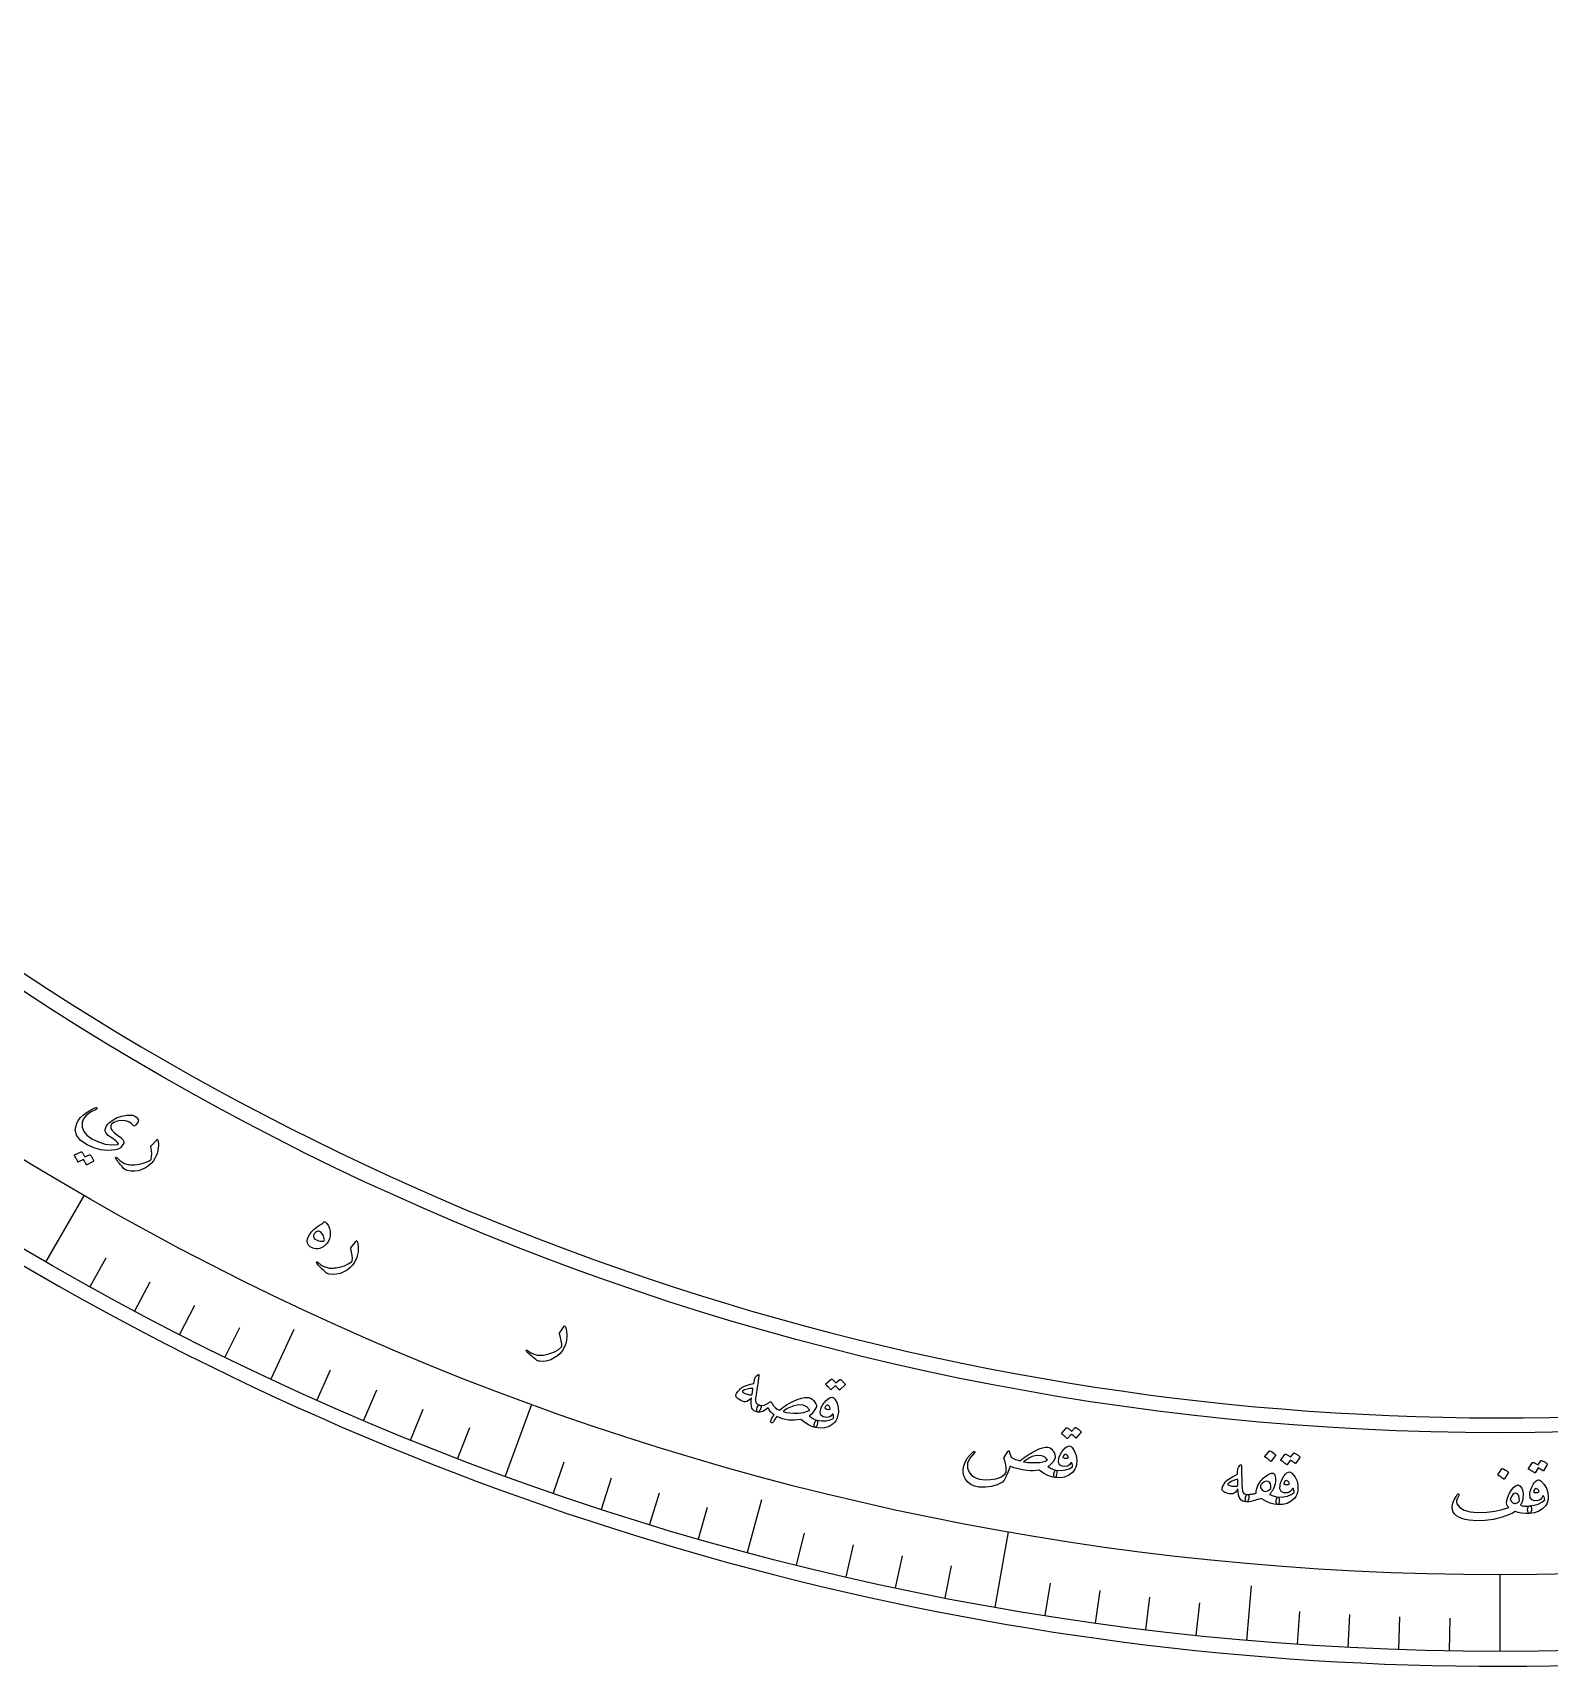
# Model space of a CAD drawing. Header units: millimetres. Extents: x -56 to 56, y -56 to 69.
# Drawn here: x -27.86 to 0.93, y -55.5 to -24.5 of the extents above; entities that cross this region are included whole.
import ezdxf

# ---------------------------------------------------------------- set-up
doc = ezdxf.new("R2010")
doc.units = ezdxf.units.MM
for name, color, linetype in [('CUT_INNER', 6, 'Continuous'), ('CUT_OUTER', 1, 'Continuous'), ('ENGRAVE', 7, 'Continuous'), ('ENGRAVE_FINE', 8, 'Continuous'), ('TEXT', 5, 'Continuous')]:
    doc.layers.add(name, color=color, linetype=linetype)

msp = doc.modelspace()

# ---------------------------------------------------------------- linework, layer by layer
at = {"layer": 'CUT_INNER'}
msp.add_arc((0.0002, -0.0002), 50.7824, 92.30528, 30.23463, dxfattribs=at)
at = {"layer": 'CUT_OUTER'}
msp.add_arc((0.0001, -0.0002), 55.4998, 179.8085, 0.29907, dxfattribs=at)
at = {"layer": 'ENGRAVE'}
for points in [[(-27.6085, -47.8193), (-26.882, -46.561)], [(-23.3357, -50.0436), (-22.8971, -49.1029)], [(-18.8853, -51.887), (-18.3884, -50.5216)], [(-14.2912, -53.3355), (-14.0226, -52.333)], [(-9.5883, -54.3781), (-9.336, -52.9472)], [(0, -55.2169), (0, -53.764)], [(-4.8125, -55.0068), (-4.722, -53.9729)]]:
    msp.add_lwpolyline(points, dxfattribs=at)
for radius in [55.2169, 53.764, 51.0656]:
    msp.add_circle((0, 0), radius, dxfattribs=at)
at = {"layer": 'ENGRAVE_FINE'}
for points in [[(-26.7697, -48.2938), (-26.4678, -47.7492)], [(-25.9228, -48.7537), (-25.6304, -48.2039)], [(-25.068, -49.1987), (-24.7853, -48.6438)], [(-24.2055, -49.6287), (-23.9325, -49.069)], [(-22.4588, -50.4432), (-22.2055, -49.8743)], [(-21.575, -50.8275), (-21.3317, -50.2543)], [(-20.6846, -51.1963), (-20.4514, -50.6189)], [(-19.788, -51.5495), (-19.5648, -50.9681)], [(-17.9769, -52.2087), (-17.7741, -51.6199)], [(-17.063, -52.5144), (-16.8705, -51.9222)], [(-16.1439, -52.8042), (-15.9618, -52.2087)], [(-15.2199, -53.0779), (-15.0482, -52.4794)], [(-13.3582, -53.5768), (-13.2075, -52.9726)], [(-12.4211, -53.8017), (-12.281, -53.195)], [(-11.4802, -54.0103), (-11.3508, -53.4012)], [(-10.5359, -54.2025), (-10.4171, -53.5912)], [(-8.6378, -54.5371), (-8.5404, -53.9221)], [(-7.6847, -54.6796), (-7.598, -54.0629)], [(-6.7293, -54.8054), (-6.6534, -54.1873)], [(-5.7717, -54.9145), (-5.7067, -54.2952)], [(-3.8517, -55.0824), (-3.8083, -54.4613)], [(-2.8898, -55.1413), (-2.8572, -54.5194)], [(-1.927, -55.1833), (-1.9053, -54.561)], [(-0.9637, -55.2085), (-0.9528, -54.5859)]]:
    msp.add_lwpolyline(points, dxfattribs=at)
at = {"layer": 'TEXT'}
for points in [[(-25.9563, -45.2346), (-25.9914, -45.1951), (-26.0395, -45.1666), (-26.1006, -45.1491), (-26.1748, -45.1426), (-26.227, -45.1471), (-26.276, -45.1601), (-26.3217, -45.1818), (-26.3641, -45.2121), (-26.3708, -45.2192), (-26.3759, -45.2277), (-26.3796, -45.2374), (-26.3818, -45.2485), (-26.3771, -45.2896), (-26.3539, -45.3321), (-26.3121, -45.3759), (-26.2517, -45.421), (-26.1915, -45.4647), (-26.1521, -45.5039), (-26.1333, -45.5385), (-26.1353, -45.5685), (-26.1622, -45.6184), (-26.1971, -45.6566), (-26.2398, -45.683), (-26.2906, -45.6977), (-26.4309, -45.7078), (-26.5676, -45.6957), (-26.7006, -45.6615), (-26.8295, -45.6051), (-26.9557, -45.5184), (-27.0307, -45.4211), (-27.0545, -45.3134), (-27.0273, -45.1954), (-26.9967, -45.14), (-26.9535, -45.0858), (-26.898, -45.0326), (-26.83, -44.9806), (-26.8092, -44.9672), (-26.7885, -44.9547), (-26.7681, -44.9429), (-26.7477, -44.932), (-26.7274, -44.9219), (-26.707, -44.9125), (-26.6864, -44.9038), (-26.6658, -44.8959), (-26.6558, -44.8934), (-26.6487, -44.8943), (-26.6444, -44.8984), (-26.6429, -44.9058), (-26.644, -44.9133), (-26.647, -44.9196), (-26.6518, -44.9249), (-26.6585, -44.9291), (-26.7659, -44.9849), (-26.8459, -45.0452), (-26.8984, -45.1101), (-26.9233, -45.1797), (-26.923, -45.2689), (-26.8926, -45.3497), (-26.832, -45.4221), (-26.7413, -45.4859), (-26.6134, -45.5479), (-26.4887, -45.5872), (-26.3673, -45.6039), (-26.2493, -45.5979), (-26.2415, -45.5962), (-26.2368, -45.5926), (-26.2354, -45.5871), (-26.2371, -45.5798), (-26.2503, -45.5606), (-26.2775, -45.5351), (-26.3189, -45.5031), (-26.3743, -45.4648), (-26.4291, -45.4232), (-26.4663, -45.3834), (-26.4857, -45.3453), (-26.4874, -45.3091), (-26.4772, -45.2736), (-26.4604, -45.2399), (-26.4371, -45.208), (-26.4071, -45.178), (-26.3366, -45.1258), (-26.2578, -45.0858), (-26.1708, -45.058), (-26.0756, -45.0422), (-26.0512, -45.0395), (-26.0282, -45.0382), (-26.0068, -45.0383), (-25.9868, -45.0398), (-25.9683, -45.0425), (-25.9514, -45.0463), (-25.936, -45.0512), (-25.9221, -45.0573), (-25.8739, -45.0914), (-25.8555, -45.1318), (-25.8669, -45.1786), (-25.9083, -45.2317), (-25.9234, -45.2437), (-25.9364, -45.2482), (-25.9474, -45.2452), (-25.9563, -45.2346)], [(-25.5068, -45.5056), (-25.5047, -45.5036), (-25.5026, -45.5021), (-25.5007, -45.5013), (-25.4989, -45.5011), (-25.495, -45.5029), (-25.4913, -45.5072), (-25.4879, -45.514), (-25.4848, -45.5233), (-25.4765, -45.5665), (-25.4742, -45.6123), (-25.4778, -45.6609), (-25.4873, -45.7121), (-25.5018, -45.7649), (-25.5203, -45.8145), (-25.5429, -45.8611), (-25.5695, -45.9044), (-25.6142, -45.9562), (-25.6654, -46.0011), (-25.7232, -46.0393), (-25.7876, -46.0706), (-25.8564, -46.0932), (-25.9265, -46.1035), (-25.998, -46.1017), (-26.0708, -46.0876), (-26.0891, -46.0818), (-26.1061, -46.0734), (-26.1216, -46.0625), (-26.1356, -46.0491), (-26.166, -46.0146), (-26.1932, -45.9831), (-26.2172, -45.9546), (-26.2381, -45.9291), (-26.2557, -45.9067), (-26.27, -45.8874), (-26.281, -45.8712), (-26.2887, -45.8581), (-26.29, -45.8547), (-26.2905, -45.8517), (-26.2904, -45.8491), (-26.2895, -45.8469), (-26.2878, -45.8444), (-26.2856, -45.8424), (-26.2831, -45.8409), (-26.2801, -45.8398), (-26.2769, -45.8395), (-26.2736, -45.8404), (-26.2703, -45.8424), (-26.267, -45.8455), (-26.2473, -45.865), (-26.2279, -45.8829), (-26.2089, -45.899), (-26.1903, -45.9135), (-26.1719, -45.9264), (-26.1536, -45.9378), (-26.1353, -45.9477), (-26.1171, -45.9561), (-26.0982, -45.9632), (-26.0779, -45.9692), (-26.0562, -45.9741), (-26.033, -45.9779), (-26.0084, -45.9805), (-25.9823, -45.9818), (-25.9548, -45.9818), (-25.9257, -45.9806), (-25.8409, -45.9715), (-25.7629, -45.9537), (-25.6915, -45.9272), (-25.6268, -45.892), (-25.6222, -45.8888), (-25.6181, -45.8844), (-25.6147, -45.8787), (-25.612, -45.8718), (-25.605, -45.8258), (-25.6038, -45.771), (-25.6084, -45.7075), (-25.6186, -45.6351), (-25.6184, -45.631), (-25.6178, -45.6275), (-25.6168, -45.6248), (-25.6152, -45.6228)], [(-26.7834, -45.7905), (-26.7807, -45.7898), (-26.7778, -45.7902), (-26.7745, -45.7916), (-26.771, -45.7942), (-26.7605, -45.8069), (-26.7507, -45.8199), (-26.7416, -45.8332), (-26.7333, -45.8467), (-26.7256, -45.8606), (-26.7186, -45.875), (-26.7122, -45.89), (-26.7064, -45.9055), (-26.7059, -45.9095), (-26.7067, -45.913), (-26.7087, -45.9159), (-26.7121, -45.9183), (-26.8369, -45.9821), (-26.8395, -45.9824), (-26.8421, -45.9809), (-26.8449, -45.9775), (-26.8476, -45.9723), (-26.8492, -45.9681), (-26.8521, -45.9618), (-26.8563, -45.9536), (-26.8618, -45.9433), (-26.8687, -45.9309), (-26.8771, -45.9162), (-26.8868, -45.8992), (-26.8979, -45.8799), (-26.996, -45.9285), (-26.9998, -45.9296), (-27.0032, -45.9283), (-27.0062, -45.9249), (-27.0088, -45.9192), (-27.0111, -45.9143), (-27.0148, -45.9067), (-27.0199, -45.8965), (-27.0264, -45.8836), (-27.0345, -45.868), (-27.0444, -45.8496), (-27.056, -45.8283), (-27.0694, -45.8042), (-27.0704, -45.8009), (-27.0701, -45.7984), (-27.0687, -45.7965), (-27.066, -45.7954), (-26.9419, -45.737), (-26.9392, -45.7364), (-26.9363, -45.7368), (-26.933, -45.7382), (-26.9295, -45.7408), (-26.9203, -45.7511), (-26.9117, -45.7618), (-26.9038, -45.7729), (-26.8966, -45.7844), (-26.8901, -45.7962), (-26.8841, -45.8082), (-26.8787, -45.8204), (-26.8739, -45.8328)], [(-22.3318, -47.0642), (-22.3173, -47.0643), (-22.3032, -47.0696), (-22.2896, -47.08), (-22.2766, -47.0955), (-22.2482, -47.143), (-22.2281, -47.1913), (-22.2163, -47.2405), (-22.2127, -47.2904), (-22.2166, -47.3388), (-22.2282, -47.3847), (-22.2474, -47.4281), (-22.2742, -47.469), (-22.3043, -47.5036), (-22.3368, -47.5318), (-22.3716, -47.5534), (-22.4089, -47.5686), (-22.4468, -47.577), (-22.4838, -47.5783), (-22.5198, -47.5726), (-22.5549, -47.5597), (-22.5973, -47.5357), (-22.6272, -47.5064), (-22.6447, -47.4719), (-22.6497, -47.4321), (-22.6437, -47.3894), (-22.6275, -47.345), (-22.6012, -47.2988), (-22.5648, -47.2507), (-22.5206, -47.2039), (-22.4717, -47.1627), (-22.418, -47.1272), (-22.3596, -47.0974), (-22.3573, -47.0958), (-22.3547, -47.0924), (-22.3516, -47.0873), (-22.3481, -47.0805), (-22.3441, -47.0732), (-22.3401, -47.068), (-22.336, -47.065), (-22.3318, -47.0642)], [(-22.3413, -47.4289), (-22.3319, -47.4243), (-22.3267, -47.4152), (-22.3255, -47.4015), (-22.3285, -47.3834), (-22.3444, -47.3326), (-22.3643, -47.2927), (-22.3882, -47.2638), (-22.4163, -47.2458), (-22.4317, -47.2416), (-22.4484, -47.2429), (-22.4666, -47.2499), (-22.4861, -47.2624), (-22.5041, -47.2774), (-22.5176, -47.2917), (-22.5268, -47.3053), (-22.5315, -47.3182), (-22.5325, -47.3455), (-22.5233, -47.3698), (-22.5041, -47.3908), (-22.4747, -47.4088), (-22.4394, -47.4228), (-22.4054, -47.4308), (-22.3727, -47.4328), (-22.3413, -47.4289)], [(-21.722, -47.429), (-21.72, -47.4268), (-21.7181, -47.4252), (-21.7163, -47.4243), (-21.7145, -47.4239), (-21.7104, -47.4253), (-21.7064, -47.4293), (-21.7024, -47.4358), (-21.6986, -47.4448), (-21.6869, -47.4872), (-21.6808, -47.5327), (-21.6804, -47.5814), (-21.6857, -47.6333), (-21.6959, -47.6871), (-21.7103, -47.738), (-21.729, -47.7862), (-21.752, -47.8316), (-21.7923, -47.8868), (-21.8398, -47.9358), (-21.8943, -47.9785), (-21.9559, -48.015), (-22.0226, -48.0431), (-22.0917, -48.0591), (-22.1631, -48.063), (-22.2368, -48.055), (-22.2556, -48.0507), (-22.2731, -48.0437), (-22.2894, -48.0341), (-22.3045, -48.0218), (-22.3376, -47.9899), (-22.3673, -47.9607), (-22.3935, -47.9343), (-22.4164, -47.9106), (-22.4358, -47.8897), (-22.4516, -47.8716), (-22.4639, -47.8563), (-22.4727, -47.8439), (-22.4742, -47.8407), (-22.475, -47.8377), (-22.475, -47.8351), (-22.4744, -47.8328), (-22.4728, -47.8302), (-22.4709, -47.8281), (-22.4684, -47.8263), (-22.4655, -47.825), (-22.4623, -47.8245), (-22.459, -47.825), (-22.4556, -47.8268), (-22.4521, -47.8296), (-22.4308, -47.8475), (-22.41, -47.8637), (-22.3898, -47.8782), (-22.3701, -47.8911), (-22.3507, -47.9025), (-22.3315, -47.9123), (-22.3125, -47.9207), (-22.2936, -47.9276), (-22.2742, -47.9332), (-22.2535, -47.9375), (-22.2314, -47.9406), (-22.2081, -47.9425), (-22.1833, -47.9431), (-22.1572, -47.9423), (-22.1297, -47.9401), (-22.1008, -47.9365), (-22.0171, -47.9206), (-21.9408, -47.8965), (-21.8718, -47.8642), (-21.8102, -47.8239), (-21.8058, -47.8204), (-21.8021, -47.8156), (-21.7992, -47.8097), (-21.7971, -47.8026), (-21.7939, -47.7562), (-21.7971, -47.7015), (-21.8068, -47.6385), (-21.8228, -47.5672), (-21.8231, -47.563), (-21.8227, -47.5595), (-21.8219, -47.5567), (-21.8205, -47.5546)], [(-17.7744, -49.0452), (-17.7726, -49.0428), (-17.7708, -49.0411), (-17.7691, -49.0399), (-17.7674, -49.0394), (-17.7631, -49.0406), (-17.7588, -49.0442), (-17.7543, -49.0503), (-17.7498, -49.059), (-17.7346, -49.1003), (-17.7249, -49.1452), (-17.7205, -49.1937), (-17.7215, -49.2458), (-17.7273, -49.3002), (-17.7375, -49.3522), (-17.7522, -49.4018), (-17.7714, -49.4489), (-17.8071, -49.5072), (-17.8504, -49.5599), (-17.9012, -49.6069), (-17.9596, -49.6483), (-18.0238, -49.6817), (-18.0914, -49.7033), (-18.1622, -49.7131), (-18.2363, -49.7111), (-18.2554, -49.7083), (-18.2734, -49.7028), (-18.2905, -49.6946), (-18.3066, -49.6836), (-18.3421, -49.6545), (-18.3741, -49.6278), (-18.4024, -49.6036), (-18.4271, -49.5819), (-18.4482, -49.5626), (-18.4654, -49.5459), (-18.4789, -49.5317), (-18.4887, -49.52), (-18.4904, -49.5169), (-18.4914, -49.514), (-18.4917, -49.5114), (-18.4913, -49.5091), (-18.49, -49.5064), (-18.4881, -49.5041), (-18.4858, -49.5021), (-18.4831, -49.5006), (-18.4799, -49.4998), (-18.4766, -49.5001), (-18.4731, -49.5015), (-18.4693, -49.5041), (-18.4466, -49.5201), (-18.4246, -49.5346), (-18.4033, -49.5474), (-18.3826, -49.5587), (-18.3623, -49.5684), (-18.3424, -49.5767), (-18.3227, -49.5835), (-18.3034, -49.5888), (-18.2836, -49.5927), (-18.2626, -49.5954), (-18.2403, -49.5967), (-18.2169, -49.5967), (-18.1922, -49.5952), (-18.1662, -49.5923), (-18.139, -49.5879), (-18.1105, -49.5819), (-18.0284, -49.5592), (-17.9543, -49.5289), (-17.8882, -49.4912), (-17.83, -49.4459), (-17.8259, -49.442), (-17.8227, -49.437), (-17.8203, -49.4309), (-17.8187, -49.4236), (-17.8193, -49.3771), (-17.827, -49.3228), (-17.8418, -49.2608), (-17.8636, -49.1911), (-17.8642, -49.187), (-17.8641, -49.1835), (-17.8635, -49.1806), (-17.8623, -49.1784)], [(-14.094, -49.9686), (-14.0826, -49.9618), (-14.0755, -49.9626), (-14.0725, -49.9711), (-14.0736, -49.9873), (-14.0752, -49.9968), (-14.0772, -50.0101), (-14.0797, -50.027), (-14.0826, -50.0476), (-14.0861, -50.0722), (-14.0903, -50.1007), (-14.0953, -50.1333), (-14.1009, -50.1699), (-14.1065, -50.2059), (-14.1115, -50.2381), (-14.1159, -50.2665), (-14.1197, -50.2912), (-14.123, -50.312), (-14.1257, -50.3288), (-14.1277, -50.3417), (-14.1292, -50.3506), (-14.1368, -50.4072), (-14.1376, -50.4526), (-14.1316, -50.4868), (-14.1189, -50.5098), (-14.1083, -50.5203), (-14.0944, -50.5291), (-14.0772, -50.5363), (-14.0567, -50.5417), (-14.0451, -50.547), (-14.0375, -50.5555), (-14.0337, -50.5671), (-14.0339, -50.5818), (-14.0372, -50.5987), (-14.0424, -50.6153), (-14.0495, -50.6316), (-14.0586, -50.6475), (-14.0682, -50.6605), (-14.0773, -50.6697), (-14.0859, -50.6749), (-14.0941, -50.6763), (-14.1334, -50.6649), (-14.1653, -50.6483), (-14.1899, -50.6265), (-14.2071, -50.5995), (-14.218, -50.5639), (-14.2227, -50.5198), (-14.2214, -50.467), (-14.214, -50.4057), (-14.2453, -50.4355), (-14.2747, -50.4575), (-14.3024, -50.4718), (-14.3283, -50.4782), (-14.3477, -50.4777), (-14.3694, -50.4734), (-14.3936, -50.4654), (-14.4201, -50.4537), (-14.4473, -50.4389), (-14.4695, -50.4242), (-14.4867, -50.4098), (-14.4989, -50.3956), (-14.5076, -50.3799), (-14.5119, -50.3648), (-14.512, -50.3503), (-14.5078, -50.3365), (-14.4994, -50.3201), (-14.488, -50.3026), (-14.4736, -50.2839), (-14.4563, -50.2641), (-14.4377, -50.2445), (-14.422, -50.2291), (-14.4091, -50.218), (-14.3991, -50.2111), (-14.3472, -50.186), (-14.2922, -50.1641), (-14.2343, -50.1455), (-14.1733, -50.1301), (-14.1671, -50.1009), (-14.1615, -50.0758), (-14.1565, -50.0547), (-14.152, -50.0378), (-14.1471, -50.0238), (-14.141, -50.0118), (-14.1337, -50.0018), (-14.1251, -49.9937)], [(-14.1886, -50.2242), (-14.2479, -50.2275), (-14.3002, -50.2373), (-14.3456, -50.2537), (-14.384, -50.2767), (-14.3872, -50.2805), (-14.3882, -50.2844), (-14.3871, -50.2886), (-14.3838, -50.293), (-14.3702, -50.3041), (-14.3547, -50.314), (-14.3375, -50.3227), (-14.3186, -50.3301), (-14.2978, -50.3364), (-14.2753, -50.3414), (-14.2511, -50.3452), (-14.2251, -50.3477), (-14.2209, -50.3476), (-14.2163, -50.3466), (-14.2112, -50.3447), (-14.2057, -50.3419), (-14.2032, -50.3295), (-14.2007, -50.3163), (-14.1984, -50.3026), (-14.1962, -50.2882), (-14.1941, -50.2731), (-14.1922, -50.2575), (-14.1903, -50.2411), (-14.1886, -50.2242)], [(-12.5407, -50.0561), (-12.5383, -50.0547), (-12.5355, -50.0543), (-12.532, -50.0547), (-12.528, -50.0561), (-12.5148, -50.0653), (-12.5022, -50.075), (-12.4901, -50.0851), (-12.4787, -50.0956), (-12.4678, -50.1067), (-12.4574, -50.1185), (-12.4474, -50.131), (-12.4379, -50.1442), (-12.4363, -50.1478), (-12.4361, -50.1514), (-12.4373, -50.1548), (-12.4397, -50.1581), (-12.5397, -50.2548), (-12.5421, -50.2558), (-12.545, -50.2551), (-12.5484, -50.2526), (-12.5524, -50.2484), (-12.555, -50.2448), (-12.5593, -50.2397), (-12.5655, -50.233), (-12.5734, -50.2248), (-12.5832, -50.2149), (-12.5949, -50.2032), (-12.6086, -50.1897), (-12.6241, -50.1744), (-12.7031, -50.249), (-12.7064, -50.251), (-12.7099, -50.2508), (-12.7137, -50.2484), (-12.7177, -50.2437), (-12.7211, -50.2396), (-12.7266, -50.2334), (-12.7341, -50.2251), (-12.7436, -50.2147), (-12.7554, -50.2021), (-12.7696, -50.1873), (-12.7861, -50.1702), (-12.8051, -50.151), (-12.8068, -50.1481), (-12.8073, -50.1456), (-12.8064, -50.1434), (-12.8043, -50.1416), (-12.7035, -50.0503), (-12.7011, -50.0489), (-12.6983, -50.0484), (-12.6948, -50.0489), (-12.6908, -50.0503), (-12.6794, -50.0576), (-12.6686, -50.0654), (-12.6582, -50.0737), (-12.6484, -50.0827), (-12.6392, -50.0921), (-12.6304, -50.1018), (-12.622, -50.112), (-12.6142, -50.1225)], [(-13.7374, -50.7564), (-13.7563, -50.7856), (-13.7715, -50.8103), (-13.783, -50.8306), (-13.791, -50.8464), (-13.7977, -50.8592), (-13.8051, -50.8687), (-13.8133, -50.8751), (-13.8223, -50.8782), (-13.8302, -50.8783), (-13.8373, -50.8769), (-13.8436, -50.8739), (-13.849, -50.8693), (-13.8521, -50.8505), (-13.8426, -50.8203), (-13.8204, -50.7787), (-13.7857, -50.7256), (-13.8061, -50.7122), (-13.8243, -50.6982), (-13.8403, -50.6836), (-13.8541, -50.6684), (-13.8664, -50.6519), (-13.8777, -50.6337), (-13.8882, -50.6138), (-13.8978, -50.592), (-13.9524, -50.6346), (-14.0033, -50.6628), (-14.0506, -50.6767), (-14.0941, -50.6763), (-14.1016, -50.6731), (-14.1072, -50.6666), (-14.1109, -50.6568), (-14.1126, -50.6437), (-14.1119, -50.6153), (-14.107, -50.5905), (-14.0982, -50.5692), (-14.0852, -50.5514), (-14.0775, -50.5446), (-14.0701, -50.5407), (-14.0632, -50.5397), (-14.0567, -50.5417), (-14.0207, -50.5491), (-13.9773, -50.5423), (-13.9266, -50.5212), (-13.8686, -50.4858), (-13.8618, -50.4816), (-13.8556, -50.4797), (-13.8501, -50.48), (-13.8451, -50.4825), (-13.8424, -50.4844), (-13.8399, -50.4868), (-13.8375, -50.4898), (-13.8352, -50.4933), (-13.833, -50.4972), (-13.8306, -50.5014), (-13.8281, -50.5058), (-13.8254, -50.5105), (-13.7994, -50.5533), (-13.767, -50.5888), (-13.7281, -50.6169), (-13.6827, -50.6377), (-13.62, -50.5865), (-13.5526, -50.5401), (-13.4807, -50.4985), (-13.4041, -50.4617), (-13.3302, -50.4321), (-13.2642, -50.4112), (-13.2063, -50.3989), (-13.1562, -50.3954), (-13.1255, -50.3999), (-13.0954, -50.4116), (-13.0657, -50.4306), (-13.0364, -50.4569), (-13.0116, -50.486), (-12.9939, -50.5152), (-12.9835, -50.5445), (-12.9803, -50.574), (-13.0109, -50.6289), (-13.0441, -50.6774), (-13.0799, -50.7194), (-13.1182, -50.7549), (-13.0979, -50.7678), (-13.0781, -50.7798), (-13.0589, -50.791), (-13.0402, -50.8014), (-13.0221, -50.8107), (-13.0045, -50.8188), (-12.9874, -50.8256), (-12.9707, -50.8312), (-12.9652, -50.8351), (-12.9622, -50.8434), (-12.9617, -50.856), (-12.9637, -50.873), (-12.972, -50.9153), (-12.9817, -50.9449), (-12.9928, -50.962), (-13.0053, -50.9665), (-13.0675, -50.9497), (-13.1336, -50.9188), (-13.2034, -50.8738), (-13.2769, -50.8146), (-13.3985, -50.8307), (-13.5159, -50.8263), (-13.6289, -50.8015), (-13.7374, -50.7564)], [(-12.6764, -50.395), (-12.6665, -50.399), (-12.6562, -50.4064), (-12.6456, -50.4171), (-12.6346, -50.4311), (-12.5918, -50.5084), (-12.5686, -50.5891), (-12.565, -50.6734), (-12.5813, -50.7611), (-12.5971, -50.8049), (-12.6164, -50.8427), (-12.6392, -50.8745), (-12.6655, -50.9001), (-12.742, -50.9475), (-12.8242, -50.9744), (-12.912, -50.9808), (-13.0053, -50.9665), (-13.0139, -50.962), (-13.0201, -50.9536), (-13.0238, -50.9411), (-13.0252, -50.9246), (-13.025, -50.9158), (-13.024, -50.9069), (-13.0224, -50.898), (-13.0201, -50.8891), (-13.0173, -50.8804), (-13.0143, -50.8721), (-13.0112, -50.8643), (-13.0079, -50.857), (-13.0004, -50.8446), (-12.9917, -50.8362), (-12.9818, -50.8318), (-12.9707, -50.8312), (-12.8793, -50.8418), (-12.797, -50.8392), (-12.7239, -50.8233), (-12.66, -50.7943), (-12.6572, -50.7725), (-12.6561, -50.7549), (-12.6567, -50.7414), (-12.6589, -50.7322), (-12.6622, -50.7239), (-12.6657, -50.7181), (-12.6695, -50.7148), (-12.6735, -50.7141), (-12.6765, -50.7144), (-12.679, -50.7152), (-12.681, -50.7165), (-12.6826, -50.7183), (-12.7045, -50.7444), (-12.7281, -50.7629), (-12.7535, -50.7737), (-12.7805, -50.7769), (-12.8536, -50.7644), (-12.8978, -50.7324), (-12.9133, -50.6811), (-12.9, -50.6105), (-12.8839, -50.5722), (-12.8613, -50.5339), (-12.8325, -50.4956), (-12.7972, -50.4573), (-12.7623, -50.4255), (-12.7305, -50.4045), (-12.7019, -50.3943), (-12.6764, -50.395)], [(-13.1165, -50.6302), (-13.1678, -50.5723), (-13.2374, -50.5422), (-13.3253, -50.5399), (-13.4316, -50.5652), (-13.4868, -50.5858), (-13.5362, -50.6092), (-13.5798, -50.6356), (-13.6175, -50.665), (-13.5579, -50.6799), (-13.4904, -50.6897), (-13.4152, -50.6945), (-13.3323, -50.6942), (-13.2776, -50.6895), (-13.2241, -50.68), (-13.1718, -50.6658), (-13.1207, -50.6468), (-13.1158, -50.6439), (-13.1134, -50.6402), (-13.1137, -50.6357), (-13.1165, -50.6302)], [(-12.7668, -50.5451), (-12.7828, -50.5455), (-12.7973, -50.5537), (-12.8105, -50.5697), (-12.8222, -50.5935), (-12.8231, -50.5975), (-12.8235, -50.6004), (-12.8235, -50.6022), (-12.823, -50.6029), (-12.8088, -50.6104), (-12.794, -50.6162), (-12.7786, -50.6204), (-12.7625, -50.623), (-12.748, -50.6235), (-12.7356, -50.6222), (-12.7253, -50.6189), (-12.7171, -50.6136), (-12.7279, -50.5852), (-12.7398, -50.5643), (-12.7527, -50.5509), (-12.7668, -50.5451)], [(-8.0698, -50.9683), (-8.0676, -50.9667), (-8.0648, -50.9659), (-8.0613, -50.9661), (-8.0572, -50.9671), (-8.0432, -50.9751), (-8.0298, -50.9836), (-8.0169, -50.9926), (-8.0046, -51.0021), (-7.9927, -51.0122), (-7.9813, -51.0231), (-7.9703, -51.0346), (-7.9596, -51.0469), (-7.9577, -51.0504), (-7.9572, -51.0539), (-7.9581, -51.0574), (-7.9602, -51.0609), (-8.0513, -51.166), (-8.0535, -51.1673), (-8.0565, -51.1668), (-8.0601, -51.1647), (-8.0645, -51.1608), (-8.0674, -51.1575), (-8.0722, -51.1527), (-8.0789, -51.1466), (-8.0875, -51.1391), (-8.0981, -51.1301), (-8.1108, -51.1195), (-8.1256, -51.1073), (-8.1424, -51.0935), (-8.2146, -51.1747), (-8.2177, -51.177), (-8.2212, -51.1771), (-8.2251, -51.175), (-8.2295, -51.1707), (-8.2333, -51.167), (-8.2393, -51.1613), (-8.2475, -51.1537), (-8.2579, -51.1441), (-8.2708, -51.1326), (-8.2862, -51.1191), (-8.3042, -51.1036), (-8.3248, -51.0861), (-8.3268, -51.0834), (-8.3275, -51.0809), (-8.3268, -51.0787), (-8.3248, -51.0767), (-8.2325, -50.9768), (-8.2303, -50.9752), (-8.2274, -50.9745), (-8.224, -50.9747), (-8.2199, -50.9757), (-8.2079, -50.9819), (-8.1964, -50.9888), (-8.1853, -50.9962), (-8.1748, -51.0042), (-8.1647, -51.0127), (-8.1551, -51.0217), (-8.1459, -51.0311), (-8.1372, -51.0409)], [(-8.9837, -51.7843), (-9.072, -51.7715), (-9.1553, -51.7538), (-9.2335, -51.7312), (-9.3067, -51.7036), (-9.3468, -51.8184), (-9.3845, -51.9064), (-9.4199, -51.9676), (-9.4528, -52.0021), (-9.5519, -52.0549), (-9.6591, -52.0885), (-9.7742, -52.1028), (-9.8973, -52.0979), (-9.9815, -52.081), (-10.0524, -52.0508), (-10.1099, -52.0072), (-10.1538, -51.9504), (-10.1831, -51.8875), (-10.1978, -51.8239), (-10.1979, -51.7597), (-10.1835, -51.6947), (-10.1522, -51.6152), (-10.1123, -51.5449), (-10.0637, -51.4839), (-10.0066, -51.4319), (-9.9994, -51.4266), (-9.993, -51.4235), (-9.9875, -51.4226), (-9.9828, -51.4239), (-9.9785, -51.4267), (-9.9757, -51.43), (-9.9744, -51.4339), (-9.9745, -51.4382), (-9.9759, -51.4427), (-9.9783, -51.4473), (-9.9816, -51.4519), (-9.986, -51.4565), (-10.0726, -51.5505), (-10.1166, -51.6437), (-10.1177, -51.7363), (-10.0756, -51.8281), (-10.0399, -51.8703), (-9.9961, -51.9039), (-9.9442, -51.929), (-9.8843, -51.9455), (-9.7794, -51.9583), (-9.6776, -51.9564), (-9.579, -51.9396), (-9.4835, -51.9081), (-9.4554, -51.8934), (-9.4297, -51.8749), (-9.4066, -51.8526), (-9.386, -51.8265), (-9.3834, -51.8226), (-9.3816, -51.8178), (-9.3807, -51.812), (-9.3806, -51.8054), (-9.3794, -51.7384), (-9.3853, -51.6763), (-9.3981, -51.6191), (-9.418, -51.5666), (-9.4216, -51.5577), (-9.4232, -51.5499), (-9.4229, -51.5433), (-9.4206, -51.5378), (-9.3504, -51.4212), (-9.3454, -51.4152), (-9.3407, -51.4111), (-9.3364, -51.4089), (-9.3324, -51.4087), (-9.3294, -51.4099), (-9.3267, -51.4125), (-9.3243, -51.4164), (-9.3221, -51.4216), (-9.283, -51.528), (-9.2716, -51.5376), (-9.2577, -51.5468), (-9.2413, -51.5556), (-9.2224, -51.5641), (-9.201, -51.5725), (-9.1774, -51.5808), (-9.1515, -51.5892), (-9.1233, -51.5975), (-9.0891, -51.5716), (-9.0541, -51.5463), (-9.0184, -51.5217), (-8.982, -51.4978), (-8.9449, -51.4747), (-8.907, -51.4522), (-8.8684, -51.4304), (-8.8291, -51.4093), (-8.7547, -51.3738), (-8.6904, -51.3503), (-8.636, -51.3388), (-8.5914, -51.3394), (-8.5638, -51.3469), (-8.5388, -51.3596), (-8.5164, -51.3776), (-8.4967, -51.4008), (-8.4793, -51.428), (-8.4655, -51.4563), (-8.4551, -51.4855), (-8.4482, -51.5157), (-8.4478, -51.5215), (-8.4481, -51.5275), (-8.4491, -51.5339), (-8.4507, -51.5405), (-8.4661, -51.5775), (-8.491, -51.6165), (-8.5256, -51.6574), (-8.5698, -51.7002), (-8.5757, -51.7043), (-8.5809, -51.7078), (-8.5854, -51.7106), (-8.5892, -51.7127), (-8.5672, -51.7246), (-8.5457, -51.7355), (-8.5248, -51.7453), (-8.5046, -51.7542), (-8.485, -51.762), (-8.466, -51.7686), (-8.4475, -51.774), (-8.4297, -51.7783), (-8.4238, -51.7817), (-8.4201, -51.7897), (-8.4185, -51.8022), (-8.419, -51.8193), (-8.4235, -51.8621), (-8.4305, -51.8925), (-8.4401, -51.9106), (-8.4521, -51.9162), (-8.5193, -51.9049), (-8.5921, -51.8778), (-8.6706, -51.835), (-8.7546, -51.7763), (-8.8075, -51.7844), (-8.8634, -51.7885), (-8.9221, -51.7884), (-8.9837, -51.7843)], [(-8.1751, -51.3178), (-8.1648, -51.321), (-8.154, -51.3274), (-8.1424, -51.3371), (-8.1302, -51.35), (-8.0807, -51.4232), (-8.0505, -51.5016), (-8.0395, -51.5852), (-8.048, -51.674), (-8.0598, -51.7191), (-8.0757, -51.7585), (-8.0956, -51.7921), (-8.1195, -51.82), (-8.1916, -51.8739), (-8.2711, -51.908), (-8.358, -51.9221), (-8.4521, -51.9162), (-8.4611, -51.9124), (-8.468, -51.9045), (-8.4729, -51.8924), (-8.4757, -51.8762), (-8.4762, -51.8673), (-8.4761, -51.8584), (-8.4753, -51.8494), (-8.4738, -51.8403), (-8.4718, -51.8314), (-8.4695, -51.8229), (-8.4671, -51.8148), (-8.4644, -51.8072), (-8.458, -51.7943), (-8.4501, -51.7852), (-8.4407, -51.7798), (-8.4297, -51.7783), (-8.3377, -51.7808), (-8.2559, -51.7709), (-8.1845, -51.7487), (-8.1234, -51.7141), (-8.1226, -51.6921), (-8.1231, -51.6745), (-8.1248, -51.6611), (-8.1278, -51.6521), (-8.1318, -51.6441), (-8.1359, -51.6387), (-8.1399, -51.6358), (-8.144, -51.6354), (-8.1469, -51.6359), (-8.1493, -51.6369), (-8.1512, -51.6384), (-8.1526, -51.6403), (-8.1722, -51.6683), (-8.1941, -51.6888), (-8.2184, -51.7018), (-8.245, -51.7074), (-8.3189, -51.7014), (-8.3658, -51.6735), (-8.3858, -51.6237), (-8.3788, -51.5522), (-8.3661, -51.5126), (-8.347, -51.4725), (-8.3216, -51.4318), (-8.2899, -51.3905), (-8.2579, -51.3558), (-8.2281, -51.3321), (-8.2005, -51.3194), (-8.1751, -51.3178)], [(-4.3842, -51.4119), (-4.3822, -51.4101), (-4.3794, -51.4092), (-4.3759, -51.4091), (-4.3718, -51.4099), (-4.3431, -51.4245), (-4.3164, -51.4418), (-4.2917, -51.4616), (-4.2688, -51.4839), (-4.2667, -51.4872), (-4.2659, -51.4904), (-4.2664, -51.4935), (-4.2683, -51.4964), (-4.35, -51.608), (-4.353, -51.6105), (-4.3565, -51.6109), (-4.3606, -51.6091), (-4.3652, -51.6051), (-4.3693, -51.6017), (-4.3757, -51.5965), (-4.3844, -51.5895), (-4.3955, -51.5807), (-4.4092, -51.5702), (-4.4256, -51.5579), (-4.4447, -51.5438), (-4.4665, -51.5279), (-4.4694, -51.5253), (-4.4707, -51.5229), (-4.4705, -51.5206), (-4.4688, -51.5184)], [(-3.9206, -51.454), (-3.9186, -51.4522), (-3.9158, -51.4513), (-3.9124, -51.4511), (-3.9082, -51.4518), (-3.8936, -51.4587), (-3.8795, -51.4661), (-3.866, -51.474), (-3.8529, -51.4825), (-3.8403, -51.4916), (-3.828, -51.5015), (-3.8161, -51.5121), (-3.8045, -51.5234), (-3.8023, -51.5268), (-3.8015, -51.5303), (-3.8021, -51.5338), (-3.804, -51.5375), (-3.8862, -51.6496), (-3.8884, -51.651), (-3.8913, -51.6508), (-3.8951, -51.649), (-3.8998, -51.6455), (-3.9029, -51.6424), (-3.9081, -51.6381), (-3.9153, -51.6325), (-3.9245, -51.6257), (-3.9358, -51.6176), (-3.9493, -51.6081), (-3.965, -51.5971), (-3.983, -51.5847), (-4.0483, -51.6714), (-4.0512, -51.674), (-4.0547, -51.6744), (-4.0588, -51.6727), (-4.0635, -51.6687), (-4.0675, -51.6653), (-4.074, -51.6601), (-4.0828, -51.6532), (-4.094, -51.6445), (-4.1077, -51.6341), (-4.1241, -51.6218), (-4.1434, -51.6078), (-4.1653, -51.5921), (-4.1675, -51.5896), (-4.1684, -51.5871), (-4.1679, -51.5848), (-4.1661, -51.5827), (-4.0821, -51.4757), (-4.0801, -51.4739), (-4.0773, -51.473), (-4.0738, -51.4729), (-4.0696, -51.4736), (-4.0572, -51.4788), (-4.0452, -51.4847), (-4.0336, -51.4912), (-4.0224, -51.4983), (-4.0117, -51.506), (-4.0013, -51.5142), (-3.9914, -51.5228), (-3.9819, -51.5318)], [(-8.7027, -51.5064), (-8.7662, -51.5006), (-8.827, -51.5049), (-8.8851, -51.5196), (-8.9405, -51.5444), (-9.0539, -51.616), (-9.0268, -51.6211), (-8.9987, -51.6253), (-8.9697, -51.6287), (-8.9398, -51.6312), (-8.9087, -51.6329), (-8.8763, -51.6339), (-8.8427, -51.6341), (-8.8077, -51.6334), (-8.7405, -51.6291), (-8.6832, -51.6199), (-8.6358, -51.6058), (-8.5982, -51.5869), (-8.6199, -51.5558), (-8.6445, -51.532), (-8.6721, -51.5155), (-8.7027, -51.5064)], [(-8.2519, -51.4752), (-8.2677, -51.4771), (-8.2815, -51.4866), (-8.2932, -51.5037), (-8.3027, -51.5284), (-8.3033, -51.5324), (-8.3034, -51.5353), (-8.3032, -51.5371), (-8.3027, -51.5378), (-8.2879, -51.544), (-8.2726, -51.5486), (-8.2569, -51.5514), (-8.2407, -51.5525), (-8.2262, -51.5518), (-8.2139, -51.5493), (-8.2039, -51.5451), (-8.1962, -51.5391), (-8.2095, -51.5118), (-8.2232, -51.492), (-8.2373, -51.4798), (-8.2519, -51.4752)], [(-4.9392, -51.6828), (-4.9293, -51.674), (-4.9221, -51.6735), (-4.9176, -51.6813), (-4.9158, -51.6975), (-4.9157, -51.7071), (-4.9153, -51.7205), (-4.9147, -51.7376), (-4.9139, -51.7585), (-4.9129, -51.7832), (-4.912, -51.8121), (-4.911, -51.845), (-4.9101, -51.882), (-4.9091, -51.9184), (-4.9082, -51.951), (-4.9075, -51.9798), (-4.9069, -52.0047), (-4.9064, -52.0258), (-4.906, -52.0428), (-4.9057, -52.0558), (-4.9056, -52.0649), (-4.9029, -52.1219), (-4.8956, -52.1667), (-4.8837, -52.1993), (-4.867, -52.2197), (-4.8547, -52.2281), (-4.8394, -52.2343), (-4.8212, -52.2383), (-4.8001, -52.2399), (-4.7878, -52.2431), (-4.7788, -52.2501), (-4.773, -52.2608), (-4.7705, -52.2754), (-4.7707, -52.2926), (-4.7729, -52.3098), (-4.777, -52.3271), (-4.7831, -52.3444), (-4.7902, -52.3589), (-4.7975, -52.3695), (-4.8051, -52.3762), (-4.8129, -52.379), (-4.8535, -52.3749), (-4.8879, -52.3643), (-4.916, -52.3472), (-4.9378, -52.3237), (-4.9548, -52.2907), (-4.9674, -52.2481), (-4.9755, -52.1959), (-4.9792, -52.1343), (-5.0046, -52.1692), (-5.0297, -52.1961), (-5.0544, -52.2151), (-5.0787, -52.226), (-5.0979, -52.229), (-5.12, -52.2286), (-5.1452, -52.2251), (-5.1734, -52.2183), (-5.2028, -52.2086), (-5.2273, -52.1981), (-5.2468, -52.187), (-5.2614, -52.1752), (-5.2727, -52.1613), (-5.2796, -52.1472), (-5.2823, -52.133), (-5.2807, -52.1186), (-5.2753, -52.1011), (-5.2672, -52.0818), (-5.2564, -52.0608), (-5.2429, -52.0382), (-5.2281, -52.0156), (-5.2154, -51.9977), (-5.2047, -51.9844), (-5.1961, -51.9758), (-5.1495, -51.9419), (-5.0993, -51.9105), (-5.0456, -51.8819), (-4.9883, -51.8558), (-4.9875, -51.826), (-4.9865, -51.8003), (-4.9853, -51.7786), (-4.9839, -51.7611), (-4.9816, -51.7465), (-4.9777, -51.7337), (-4.9723, -51.7225), (-4.9653, -51.713)], [(0.0276, -51.7506), (0.0296, -51.7487), (0.0322, -51.7475), (0.0357, -51.7471), (0.0399, -51.7475), (0.0698, -51.7597), (0.0979, -51.7746), (0.1244, -51.7922), (0.1491, -51.8125), (0.1515, -51.8156), (0.1526, -51.8187), (0.1523, -51.8218), (0.1507, -51.8249), (0.0786, -51.943), (0.0759, -51.9459), (0.0724, -51.9465), (0.0682, -51.9451), (0.0632, -51.9415), (0.0589, -51.9384), (0.052, -51.9338), (0.0427, -51.9276), (0.0308, -51.9198), (0.0163, -51.9105), (-0.0012, -51.8996), (-0.0215, -51.8872), (-0.0446, -51.8732), (-0.0477, -51.8709), (-0.0493, -51.8686), (-0.0492, -51.8662), (-0.0477, -51.8639)], [(0.7686, -51.5974), (0.7705, -51.5955), (0.7732, -51.5943), (0.7766, -51.5938), (0.7808, -51.5941), (0.796, -51.5996), (0.8107, -51.6057), (0.8249, -51.6124), (0.8387, -51.6196), (0.8521, -51.6276), (0.8652, -51.6363), (0.878, -51.6458), (0.8906, -51.656), (0.8931, -51.6592), (0.8942, -51.6626), (0.894, -51.6662), (0.8924, -51.67), (0.8207, -51.7891), (0.8187, -51.7907), (0.8157, -51.7908), (0.8117, -51.7893), (0.8068, -51.7862), (0.8034, -51.7834), (0.7979, -51.7796), (0.7902, -51.7747), (0.7804, -51.7688), (0.7684, -51.7618), (0.7541, -51.7535), (0.7374, -51.744), (0.7185, -51.7332), (0.6613, -51.8256), (0.6586, -51.8284), (0.6552, -51.8291), (0.6509, -51.8277), (0.6459, -51.8242), (0.6415, -51.8212), (0.6347, -51.8166), (0.6253, -51.8105), (0.6133, -51.8029), (0.5987, -51.7937), (0.5812, -51.7831), (0.5608, -51.7709), (0.5375, -51.7571), (0.5351, -51.7548), (0.534, -51.7525), (0.5343, -51.7502), (0.5359, -51.7478), (0.6098, -51.6337), (0.6117, -51.6317), (0.6144, -51.6306), (0.6178, -51.6301), (0.622, -51.6305), (0.6349, -51.6345), (0.6474, -51.6393), (0.6596, -51.6447), (0.6713, -51.6508), (0.6827, -51.6575), (0.6937, -51.6647), (0.7044, -51.6723), (0.7147, -51.6805)], [(-4.9866, -51.9511), (-5.0444, -51.9649), (-5.0941, -51.984), (-5.1358, -52.0082), (-5.1695, -52.0378), (-5.172, -52.042), (-5.1723, -52.0461), (-5.1704, -52.0499), (-5.1664, -52.0537), (-5.151, -52.0622), (-5.134, -52.0691), (-5.1156, -52.0746), (-5.0956, -52.0786), (-5.0741, -52.081), (-5.051, -52.0819), (-5.0265, -52.0813), (-5.0005, -52.0792), (-4.9964, -52.0783), (-4.992, -52.0765), (-4.9874, -52.0737), (-4.9824, -52.07), (-4.9821, -52.0573), (-4.9821, -52.0439), (-4.9823, -52.03), (-4.9827, -52.0154), (-4.9833, -52.0003), (-4.9842, -51.9845), (-4.9853, -51.9681), (-4.9866, -51.9511)], [(-4.324, -51.8313), (-4.3218, -51.8316), (-4.3197, -51.8319), (-4.3179, -51.8323), (-4.3163, -51.8328), (-4.3148, -51.8333), (-4.3133, -51.834), (-4.3119, -51.8347), (-4.3104, -51.8356), (-4.2947, -51.851), (-4.2827, -51.871), (-4.2744, -51.8955), (-4.2697, -51.9246), (-4.2686, -51.983), (-4.2756, -52.039), (-4.2908, -52.0925), (-4.3142, -52.1437), (-4.3208, -52.1556), (-4.3278, -52.1675), (-4.3353, -52.1793), (-4.3431, -52.1911), (-4.3513, -52.2029), (-4.3598, -52.2146), (-4.3688, -52.2263), (-4.3782, -52.238), (-4.3552, -52.2481), (-4.3329, -52.2572), (-4.3114, -52.2653), (-4.2905, -52.2726), (-4.2703, -52.2787), (-4.2508, -52.2838), (-4.232, -52.2877), (-4.2139, -52.2905), (-4.2071, -52.2934), (-4.2022, -52.3011), (-4.1993, -52.3135), (-4.1984, -52.3306), (-4.1995, -52.3737), (-4.2043, -52.4045), (-4.2128, -52.4232), (-4.2251, -52.4297), (-4.2918, -52.4239), (-4.3661, -52.4026), (-4.4482, -52.3657), (-4.5377, -52.3132), (-4.5703, -52.3252), (-4.6067, -52.3368), (-4.6467, -52.3481), (-4.6904, -52.359), (-4.7341, -52.3687), (-4.769, -52.3752), (-4.7953, -52.3787), (-4.8129, -52.379), (-4.8214, -52.3761), (-4.8284, -52.369), (-4.8338, -52.3578), (-4.8377, -52.3424), (-4.8389, -52.3338), (-4.8394, -52.3251), (-4.8393, -52.3166), (-4.8385, -52.3081), (-4.8371, -52.2996), (-4.8355, -52.2912), (-4.8336, -52.2828), (-4.8314, -52.2744), (-4.8253, -52.2592), (-4.8181, -52.2484), (-4.8097, -52.242), (-4.8001, -52.2399), (-4.7775, -52.2379), (-4.7556, -52.2356), (-4.7341, -52.2329), (-4.7132, -52.2299), (-4.6927, -52.2265), (-4.6724, -52.2229), (-4.6522, -52.2189), (-4.6322, -52.2146), (-4.632, -52.1796), (-4.6267, -52.1438), (-4.6162, -52.107), (-4.6006, -52.0693), (-4.5844, -52.0393), (-4.5661, -52.0104), (-4.5456, -51.9827), (-4.523, -51.9561), (-4.4982, -51.9307), (-4.4708, -51.9065), (-4.441, -51.8835), (-4.4086, -51.8616), (-4.3837, -51.8474), (-4.3613, -51.8376), (-4.3414, -51.8322), (-4.324, -51.8313)], [(-4.4071, -51.9895), (-4.4434, -51.9884), (-4.479, -51.9993), (-4.5139, -52.0221), (-4.5482, -52.0568), (-4.5545, -52.0687), (-4.5548, -52.0842), (-4.549, -52.1035), (-4.5371, -52.1263), (-4.5206, -52.1482), (-4.5026, -52.1644), (-4.4831, -52.1748), (-4.4622, -52.1795), (-4.4386, -52.1777), (-4.4129, -52.1685), (-4.385, -52.1519), (-4.3549, -52.1278), (-4.3528, -52.0758), (-4.3608, -52.0354), (-4.3789, -52.0067), (-4.4071, -51.9895)], [(-3.9973, -51.8109), (-3.9869, -51.8132), (-3.9755, -51.8188), (-3.9632, -51.8275), (-3.95, -51.8394), (-3.8948, -51.9084), (-3.8583, -51.984), (-3.8406, -52.0665), (-3.8418, -52.1557), (-3.85, -52.2016), (-3.8626, -52.2421), (-3.8797, -52.2772), (-3.9013, -52.3069), (-3.9688, -52.3666), (-4.0453, -52.4069), (-4.1307, -52.428), (-4.2251, -52.4297), (-4.2343, -52.4267), (-4.2419, -52.4194), (-4.2477, -52.4077), (-4.2518, -52.3917), (-4.2531, -52.383), (-4.2537, -52.3741), (-4.2536, -52.365), (-4.2528, -52.3558), (-4.2515, -52.3468), (-4.25, -52.3382), (-4.2482, -52.3299), (-4.2461, -52.3221), (-4.2408, -52.3087), (-4.2337, -52.299), (-4.2247, -52.2929), (-4.2139, -52.2905), (-4.1219, -52.2855), (-4.0413, -52.2691), (-3.9719, -52.2411), (-3.9137, -52.2017), (-3.9147, -52.1798), (-3.9166, -52.1622), (-3.9194, -52.149), (-3.9231, -52.1403), (-3.9278, -52.1327), (-3.9323, -52.1275), (-3.9366, -52.125), (-3.9407, -52.125), (-3.9435, -52.1257), (-3.9459, -52.1269), (-3.9476, -52.1285), (-3.9489, -52.1306), (-3.9661, -52.16), (-3.9863, -52.1822), (-4.0094, -52.1972), (-4.0355, -52.2049), (-4.1096, -52.2049), (-4.1587, -52.1808), (-4.1826, -52.1329), (-4.1814, -52.0611), (-4.1719, -52.0205), (-4.1562, -51.979), (-4.1342, -51.9364), (-4.1059, -51.8927), (-4.0768, -51.8555), (-4.049, -51.8294), (-4.0225, -51.8145), (-3.9973, -51.8109)], [(-4.0611, -51.974), (-4.0768, -51.9772), (-4.0897, -51.9878), (-4.1, -52.0057), (-4.1075, -52.0311), (-4.1077, -52.0352), (-4.1077, -52.0381), (-4.1073, -52.0399), (-4.1067, -52.0405), (-4.0915, -52.0455), (-4.0759, -52.0488), (-4.06, -52.0503), (-4.0438, -52.0501), (-4.0293, -52.0482), (-4.0173, -52.0448), (-4.0077, -52.0398), (-4.0005, -52.0332), (-4.016, -52.007), (-4.0312, -51.9884), (-4.0462, -51.9774), (-4.0611, -51.974)], [(0.209, -52.1615), (0.2562, -52.1013), (0.2993, -52.0668), (0.3386, -52.0581), (0.3739, -52.0752), (0.4091, -52.1185), (0.4304, -52.173), (0.4379, -52.2386), (0.4316, -52.3154), (0.4289, -52.3296), (0.4252, -52.3444), (0.4206, -52.3596), (0.415, -52.3753), (0.4085, -52.3915), (0.4012, -52.4082), (0.3932, -52.4254), (0.3844, -52.4431), (0.4, -52.448), (0.4171, -52.4521), (0.4358, -52.4555), (0.4561, -52.458), (0.478, -52.4596), (0.5016, -52.4599), (0.527, -52.4591), (0.5542, -52.4571), (0.5609, -52.4568), (0.567, -52.4577), (0.5726, -52.4598), (0.5776, -52.463), (0.5838, -52.469), (0.5882, -52.4776), (0.591, -52.4891), (0.592, -52.5032), (0.5901, -52.5428), (0.5834, -52.5716), (0.5719, -52.5896), (0.5556, -52.5967), (0.4761, -52.5998), (0.4042, -52.5946), (0.3401, -52.5814), (0.2839, -52.5601), (0.2328, -52.5911), (0.1745, -52.62), (0.1089, -52.6466), (0.0359, -52.6711), (-0.1288, -52.712), (-0.2887, -52.7351), (-0.4435, -52.7405), (-0.593, -52.7283), (-0.6653, -52.7141), (-0.7291, -52.6951), (-0.7843, -52.6714), (-0.8311, -52.6428), (-0.8681, -52.609), (-0.8943, -52.5711), (-0.9097, -52.5291), (-0.9142, -52.4831), (-0.9123, -52.4575), (-0.9073, -52.4306), (-0.8993, -52.4023), (-0.8882, -52.3725), (-0.8743, -52.3413), (-0.8578, -52.3084), (-0.8387, -52.2739), (-0.8169, -52.2378), (-0.813, -52.2338), (-0.8091, -52.231), (-0.8052, -52.2293), (-0.8013, -52.2288), (-0.7957, -52.2293), (-0.7913, -52.2309), (-0.788, -52.2333), (-0.7859, -52.2368), (-0.7843, -52.2415), (-0.7841, -52.2465), (-0.7853, -52.2516), (-0.7878, -52.2569), (-0.814, -52.3073), (-0.8292, -52.3506), (-0.8332, -52.3869), (-0.826, -52.4162), (-0.7689, -52.4881), (-0.6837, -52.5394), (-0.5704, -52.5698), (-0.4291, -52.5793), (-0.2564, -52.5722), (-0.1006, -52.5542), (0.0384, -52.5255), (0.1604, -52.4861), (0.137, -52.4622), (0.1229, -52.4323), (0.1182, -52.3963), (0.1227, -52.3543), (0.135, -52.3073), (0.1535, -52.2595), (0.1782, -52.2109), (0.209, -52.1615)], [(0.7247, -51.9598), (0.7353, -51.9612), (0.7471, -51.9657), (0.7602, -51.9732), (0.7744, -51.9839), (0.8357, -52.0476), (0.8789, -52.1196), (0.904, -52.2001), (0.9109, -52.2891), (0.9069, -52.3355), (0.898, -52.377), (0.8841, -52.4135), (0.8653, -52.4451), (0.8036, -52.5106), (0.7311, -52.5577), (0.6479, -52.5865), (0.5541, -52.5968), (0.5446, -52.5946), (0.5364, -52.588), (0.5296, -52.5769), (0.5241, -52.5614), (0.522, -52.5528), (0.5206, -52.5439), (0.5198, -52.5349), (0.5198, -52.5257), (0.5202, -52.5166), (0.521, -52.5078), (0.522, -52.4995), (0.5234, -52.4915), (0.5274, -52.4777), (0.5336, -52.4674), (0.542, -52.4605), (0.5526, -52.4571), (0.6437, -52.4438), (0.7226, -52.4201), (0.7891, -52.3859), (0.8434, -52.3414), (0.8404, -52.3196), (0.837, -52.3023), (0.833, -52.2895), (0.8285, -52.2811), (0.8231, -52.2739), (0.8182, -52.2693), (0.8137, -52.2671), (0.8096, -52.2674), (0.8068, -52.2685), (0.8046, -52.2699), (0.803, -52.2716), (0.802, -52.2738), (0.7875, -52.3047), (0.7694, -52.3286), (0.7477, -52.3456), (0.7224, -52.3557), (0.6486, -52.3623), (0.5976, -52.3429), (0.5694, -52.2973), (0.5641, -52.2257), (0.5699, -52.1845), (0.5818, -52.1416), (0.5998, -52.0972), (0.624, -52.0511), (0.6496, -52.0114), (0.6749, -51.983), (0.6999, -51.9657), (0.7247, -51.9598)], [(0.2944, -52.2124), (0.2639, -52.217), (0.236, -52.2383), (0.2107, -52.2762), (0.1879, -52.3308), (0.1898, -52.337), (0.1924, -52.3432), (0.1957, -52.3494), (0.1996, -52.3556), (0.2041, -52.3617), (0.2088, -52.3676), (0.2138, -52.3733), (0.2191, -52.3788), (0.2295, -52.3881), (0.2402, -52.3958), (0.2513, -52.4019), (0.2628, -52.4065), (0.2746, -52.4087), (0.2881, -52.4076), (0.3033, -52.4031), (0.3203, -52.3954), (0.3372, -52.3858), (0.3509, -52.3762), (0.3612, -52.3663), (0.3682, -52.3562), (0.3615, -52.2955), (0.3469, -52.2512), (0.3246, -52.2235), (0.2944, -52.2124)], [(0.676, -52.1281), (0.6607, -52.1326), (0.6487, -52.1443), (0.6402, -52.1632), (0.635, -52.1891), (0.6351, -52.1932), (0.6354, -52.1961), (0.6359, -52.1979), (0.6366, -52.1984), (0.6523, -52.202), (0.6681, -52.2039), (0.684, -52.2039), (0.7002, -52.2023), (0.7144, -52.1991), (0.726, -52.1945), (0.7351, -52.1887), (0.7417, -52.1815), (0.724, -52.1568), (0.7071, -52.1397), (0.6911, -52.1301), (0.676, -52.1281)]]:
    msp.add_lwpolyline(points, close=True, dxfattribs=at)

doc.saveas('drawing.dxf')
